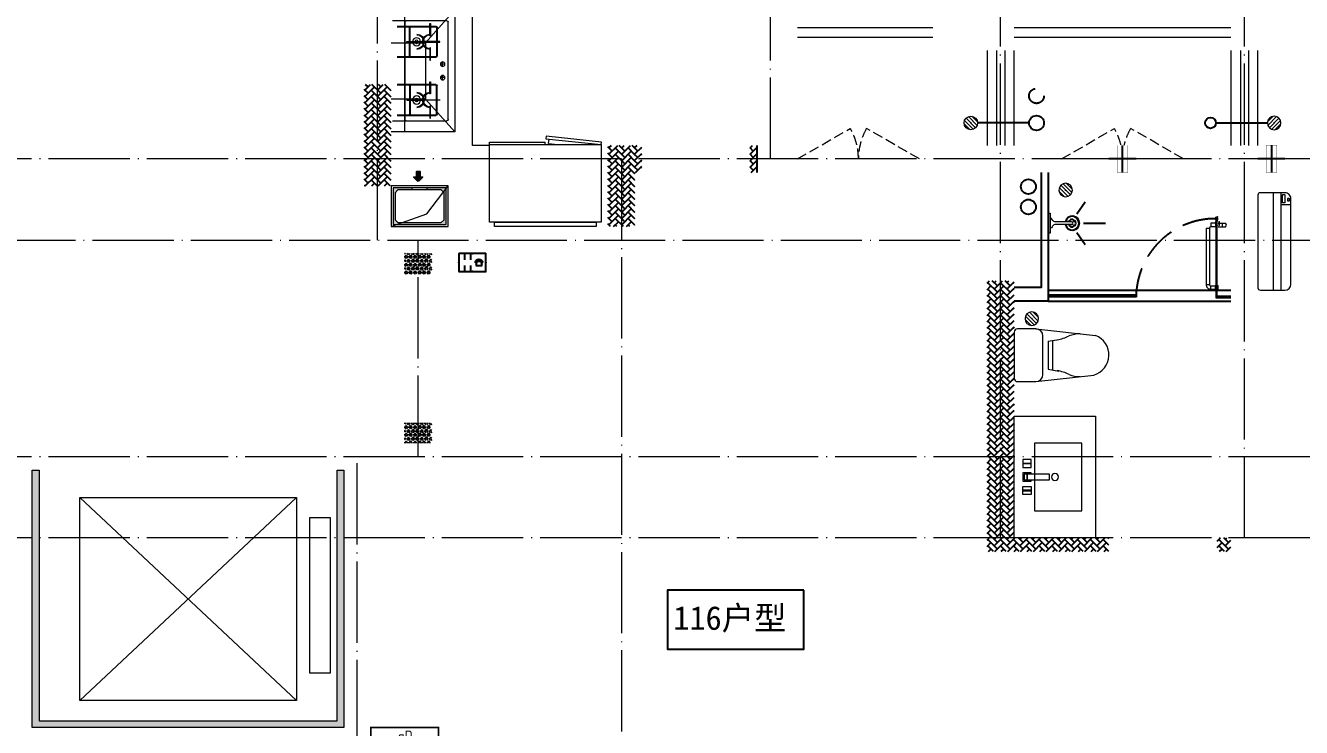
# Model space of a CAD drawing. Extents: x -518115 to 389031, y -231062 to 1628073.
# Drawn here: x 24617 to 34038, y 677557 to 682742 of the extents above; entities that cross this region are included whole.
import ezdxf
from ezdxf.enums import TextEntityAlignment as Align

# ---------------------------------------------------------------- set-up
doc = ezdxf.new("R2010")
doc.units = 0
doc.header["$LTSCALE"] = 1000
doc.header["$MEASUREMENT"] = 0
doc.linetypes.add('DASH', pattern=[0.35, 0.25, -0.1])
doc.linetypes.add('DOTE', pattern=[2.42, 2, -0.2, 0.02, -0.2])
for name, color, linetype, lineweight in [('3.5方案汇报，与郭总、侯月琴确定户型_t8$0$STAIR', 2, 'Continuous', 18), ('DOTE', 19, 'DOTE', 9), ('EQUIP-消防', 3, 'Continuous', 20), ('LVTRY', 1, 'Continuous', 13), ('PUB_HATCH', 8, 'Continuous', 9), ('WINDOW', 144, 'Continuous', 15), ('填充', 251, 'Continuous', 5), ('平面-栏杆', 135, 'Continuous', 15), ('平面-看线', 45, 'Continuous', 15), ('平面-空调室内机', 176, 'Continuous', 9), ('平面-空调预留孔', 173, 'Continuous', 15), ('空调', 76, 'Continuous', 13), ('立面-洞口示意', 152, 'Continuous', 13)]:
    doc.layers.add(name, color=color, linetype=linetype, lineweight=lineweight)
for name, color, linetype in [('AH-FURNITURE', 1, 'Continuous'), ('EQUIP-安防', 3, 'Continuous'), ('IP-bath&kitchen-JOHNSON', 4, 'Continuous'), ('P-bath&kitchen-JOHNSON', 4, 'Continuous'), ('PUB_TEXT', 4, 'Continuous'), ('VPIPE-中水', 122, 'Continuous'), ('VPIPE-凝结', 150, 'Continuous'), ('VPIPE-废水', 31, 'Continuous'), ('VPIPE-雨水', 4, 'DASH'), ('保温', 6, 'Continuous'), ('建筑-排气道', 9, 'Continuous'), ('机电标识类', 1, 'Continuous')]:
    doc.layers.add(name, color=color, linetype=linetype)
doc.styles.add('_TEL_DIM', font='SIMPLEX', dxfattribs={"width": 0.8, "height": 3.5, "bigfont": 'HZTXT'})
doc.styles.add('DIM_FONT', font='SIMPLEX.shx', dxfattribs={"width": 0.56})
doc.styles.add('房间名称', font='TSSDENG', dxfattribs={"width": 0.8, "bigfont": 'HZTXT'})
doc.styles.add('黑体', font='')
doc.styles.get('黑体').set_extended_font_data('SimHei')
pattern_1 = [(45, (0, 0), (0, 47.4157523), [100.584, -33.528]), (135, (23.708, 23.708), (3e-15, 47.4157523), [100.584, -33.528])]
pattern_2 = [(90, (0, 0), (-16.49778, 1e-15), [9.525, -19.05]), (210, (0, 0), (8.24889, -14.2874966), [9.525, -19.05]), (150, (6e-16, 9.525), (-8.24889, -14.2874966), [9.525, -19.05])]

# ---------------------------------------------------------------- blocks, each defined once
blk = doc.blocks.new('rtyg7uyhg')
at = {"layer": 'LVTRY'}
for p, q in [((193590.3, 45458.1), (193590.3, 45069.5)), ((194234.6, 45488.8), (193621, 45488.8)), ((193896.4, 45429.9), (193857.6, 45326.3)), ((193925.8, 45440.4), (193940.1, 45432.2)), ((194265.3, 45069.5), (194265.3, 45458.1)), ((193621, 45130.8), (193621, 45345.6)), ((193682.3, 45407), (193887.8, 45407)), ((193857.6, 45326.3), (193875.3, 45316)), ((193875.3, 45316), (193945.6, 45401.5)), ((194009.6, 45345.6), (194009.6, 45130.8)), ((194050.5, 45130.8), (194050.5, 45345.6)), ((194111.9, 45407), (194173.3, 45407)), ((194234.6, 45345.6), (194234.6, 45130.8)), ((193621, 45038.8), (194234.6, 45038.8)), ((193948.3, 45069.5), (193682.3, 45069.5)), ((194173.3, 45069.5), (194111.9, 45069.5))]:
    blk.add_line(p, q, dxfattribs=at)
for centre, radius in [((193866.4, 45437.7), 20.5), ((193989.2, 45437.7), 20.5), ((194071, 45437.7), 20.5), ((193815.3, 45238.2), 25.6), ((194137.5, 45238.2), 25.6)]:
    blk.add_circle(centre, radius, dxfattribs=at)
for centre, radius, start, end in [((193621, 45458.1), 30.7, 89.99999, 179.99999), ((193915.6, 45422.7), 20.5, 59.99999, 159.46231), ((193929.8, 45414.5), 20.5, 320.53767, 59.99999), ((194234.6, 45458.1), 30.7, 359.99999, 89.99999), ((193682.3, 45345.6), 61.4, 89.99999, 179.99999), ((193948.3, 45345.6), 61.4, 359.99999, 89.99999), ((194111.9, 45345.6), 61.4, 89.99999, 179.99999), ((194173.3, 45345.6), 61.4, 359.99999, 89.99999), ((193682.3, 45130.8), 61.4, 179.99999, 269.99999), ((193948.3, 45130.8), 61.4, 269.99999, 359.99999), ((194111.9, 45130.8), 61.4, 179.99999, 269.99999), ((194173.3, 45130.8), 61.4, 269.99999, 359.99999), ((193621, 45069.5), 30.7, 179.99999, 269.99999), ((194234.6, 45069.5), 30.7, 269.99999, 359.99999)]:
    blk.add_arc(centre, radius, start, end, dxfattribs=at)
at = {"layer": 'LVTRY', "style": 'DIM_FONT', "width": 0.8, "flags": 9}
for tag in ['YSIZE', 'XSIZE']:
    blk.add_attdef(tag, (193927.8, 45487.8), '', height=0.5, rotation=89.99999, dxfattribs=at)
blk = doc.blocks.new('A$C60D053AF')
at = {"layer": 'AH-FURNITURE', "color": 8}
for p, q in [((232.5, -90), (128.3, -90)), ((192.5, -71), (327.6, -71)), ((192.5, -91), (327.6, -91)), ((355.9, -82.7), (384.2, -129)), ((232.5, -110), (128.3, -110)), ((245, -129.5), (245, -122.5)), ((265, -129.5), (265, -122.5)), ((341.7, -96.9), (370, -143.2)), ((255, -281), (255, -251)), ((255, -281), (393, -281)), ((393, -281), (393, -251))]:
    blk.add_line(p, q, dxfattribs=at)
for points in [[(170, -68, 1), (170, -94), (192.5, -94), (192.5, -68)], [(268, -122.5), (268, -107, 0.414214), (248, -87), (232.5, -87), (232.5, -113), (242, -113), (242, -122.5)], [(234, -251), (414, -251, 0.414214), (424, -241), (424, -111, 0.414214), (414, -101), (234, -101, 0.414214), (224, -111), (224, -241, 0.414214)], [(242, -152, 1), (268, -152), (268, -129.5), (242, -129.5)], [(383.8, -161.2, 1), (402.2, -142.8), (386.3, -126.9), (367.9, -145.3)]]:
    blk.add_lwpolyline(points, format="xyb", close=True, dxfattribs=at)
for centre, radius in [((100, -100), 30), ((255, -152), 15), ((255, -152), 10), ((393, -152), 15), ((393, -152), 10)]:
    blk.add_circle(centre, radius, dxfattribs=at)
for radius in [40, 20]:
    blk.add_arc((327.6, -111), radius, 45, 90, dxfattribs=at)
blk = doc.blocks.new('A-Kitchen-7')
at = {"layer": 'LVTRY'}
for p, q in [((-519, 780), (-7, 834)), ((-7, 834), (-4, 811)), ((-515, 756), (-519, 780)), ((-4, 811), (-515, 756)), ((515, 756), (-515, 756)), ((-515, 756), (-515, 40)), ((-486, 761), (-485, 756)), ((-29, 767), (-112, 756)), ((-29, 767), (-35, 806)), ((515, 780), (0, 780)), ((0, 756), (0, 780)), ((515, 756), (515, 780)), ((515, 40), (515, 756)), ((-515, 40), (515, 40))]:
    blk.add_line(p, q, dxfattribs=at)
blk.add_lwpolyline([(-469, 40), (-469, 0), (469, 0), (469, 40)], close=True, dxfattribs=at)
blk = doc.blocks.new('*U70')
h = blk.add_hatch(color=5)
h.set_gradient(color1=(0, 0, 255), rotation=180, tint=1)
h.paths.add_polyline_path([(0, 0), (-6.35, -6.35), (-6.35, -2.159), (-15, -2.159), (-15, 2.159), (-6.35, 2.159), (-6.35, 6.35)])
at = {"color": 0, "linetype": 'Continuous'}
blk.add_lwpolyline([(0, 0), (-6.35, -6.35), (-6.35, -2.159), (-15, -2.159), (-15, 2.159), (-6.35, 2.159), (-6.35, 6.35)], close=True, dxfattribs=at)
blk = doc.blocks.new('sgrsefv')
at = {"layer": 'PUB_HATCH'}
blk.add_hatch(color=256, dxfattribs=at).paths.add_polyline_path([(1112933.3, 840916.3), (1112933.3, 840646.3), (1113073.3, 840646.3), (1113073.3, 840661.3), (1112968.3, 840661.3), (1112948.3, 840681.3), (1112948.3, 840881.3), (1112968.3, 840901.3), (1113288.3, 840901.3), (1113308.3, 840881.3), (1113308.3, 840681.3), (1113288.3, 840661.3), (1113183.3, 840661.3), (1113183.3, 840646.3), (1113323.3, 840646.3), (1113323.3, 840916.3)])
at = {"layer": 'LVTRY', "color": 1}
for p, q in [((1113073.3, 840661.3), (1113073.3, 840646.3)), ((1113183.3, 840661.3), (1113183.3, 840646.3))]:
    blk.add_line(p, q, dxfattribs=at)
for points in [[(1112918.3, 840931.3), (1113338.3, 840931.3), (1113338.3, 840631.3), (1112918.3, 840631.3)], [(1112933.3, 840916.3), (1113323.3, 840916.3), (1113323.3, 840646.3), (1112933.3, 840646.3)], [(1113288.3, 840661.3), (1112968.3, 840661.3), (1112948.3, 840681.3), (1112948.3, 840881.3), (1112968.3, 840901.3), (1113288.3, 840901.3), (1113308.3, 840881.3), (1113308.3, 840681.3), (1113288.3, 840661.3)]]:
    blk.add_lwpolyline(points, close=True, dxfattribs=at)
at = {"layer": '立面-洞口示意'}
blk.add_lwpolyline([(1112918.3, 840931.3), (1113181.8, 840837.4), (1113338.3, 840631.3)], dxfattribs=at)
at = {"layer": '建筑-排气道', "xscale": -5, "yscale": 5, "zscale": 5, "rotation": 270}
blk.add_blockref('*U70', (1113118.4, 840599), dxfattribs=at)
blk = doc.blocks.new('FRSDFDGDGDRGDR')
at = {"layer": '平面-空调预留孔'}
for p, q in [((699612.3, 775044), (699612.3, 775441.2)), ((699618.9, 775447.8), (699746.3, 775447.8)), ((699746.3, 775447.8), (699746.3, 775355.4)), ((699719.9, 775342.2), (699719.9, 775143)), ((699726.5, 775348.8), (699739.7, 775348.8)), ((699726.5, 775136.4), (699739.7, 775136.4)), ((699746.3, 775129.8), (699746.3, 775037.4)), ((699746.3, 775037.4), (699618.9, 775037.4))]:
    blk.add_line(p, q, dxfattribs=at)
blk.add_lwpolyline([(699766.1, 775166.7), (699792.5, 775153.5), (699792.5, 775057.2), (699766.1, 775044), (699766.1, 775017.6), (699618.9, 775017.6, -0.414214), (699592.5, 775044), (699592.5, 775441.2, -0.414214), (699618.9, 775467.6), (699766.1, 775467.6), (699766.1, 775441.2), (699792.5, 775428), (699792.5, 775331.6), (699766.1, 775318.4)], format="xyb", close=True, dxfattribs=at)
for centre, radius in [((699739.7, 775331.6), 10.6), ((699739.7, 775243.2), 15.8), ((699739.7, 775153.5), 10.6)]:
    blk.add_circle(centre, radius, dxfattribs=at)
for centre, start, end in [((699618.9, 775441.2), 90, 180), ((699726.5, 775342.2), 90, 180), ((699739.7, 775355.4), 270, 360), ((699726.5, 775143), 180, 270), ((699739.7, 775129.8), 0, 90), ((699618.9, 775044), 180, 270)]:
    blk.add_arc(centre, 6.6, start, end, dxfattribs=at)
blk = doc.blocks.new('GDGDRGDRGRD')
at = {"layer": 'LVTRY', "color": 251}
for p, q in [((430080.5, 371515.4), (429864.6, 371758.3)), ((430334.8, 371758.3), (429864.6, 371758.3)), ((429864.6, 371758.3), (429864.6, 370858.3)), ((430234.8, 370858.3), (430234.8, 371758.3)), ((430334.8, 371515.4), (430080.5, 371515.4)), ((430080.5, 371515.4), (430080.5, 371100.3)), ((429864.6, 370858.3), (430080.5, 371100.3)), ((430080.5, 371100.3), (430334.8, 371100.3)), ((429864.6, 370858.3), (430334.8, 370858.3))]:
    blk.add_line(p, q, dxfattribs=at)
at = {"layer": 'LVTRY'}
for p, q in [((429924.8, 371678.3), (430324.8, 371678.3)), ((429914.8, 370948.3), (429914.8, 371668.3)), ((429994.8, 371628.3), (429994.8, 371418.3)), ((429999.8, 371628.3), (429999.8, 371418.3)), ((430289.8, 371638.3), (430004.8, 371638.3)), ((430289.8, 371633.3), (430004.8, 371633.3)), ((430045.1, 371658.3), (430045.1, 371568.3)), ((430049.6, 371658.3), (430045.1, 371658.3)), ((430049.6, 371568.3), (430049.6, 371658.3)), ((430194.8, 371418.3), (430194.8, 371628.3)), ((430199.8, 371418.3), (430199.8, 371628.3)), ((430234.8, 371668.3), (430234.8, 370948.3)), ((429974.8, 371525.6), (430102.3, 371525.6)), ((429974.8, 371521.1), (429974.8, 371525.6)), ((430102.3, 371521.1), (429974.8, 371521.1)), ((430045.1, 371568.3), (430049.6, 371568.3)), ((430219.8, 371525.6), (430092.3, 371525.6)), ((430092.3, 371525.6), (430092.3, 371521.1)), ((430092.3, 371521.1), (430219.8, 371521.1)), ((430102.3, 371525.6), (430102.3, 371521.1)), ((430219.8, 371521.1), (430219.8, 371525.6)), ((430234.8, 371100.3), (430234.8, 371515.4)), ((430004.8, 371413.3), (430289.8, 371413.3)), ((430004.8, 371408.3), (430289.8, 371408.3)), ((430045.1, 371388.3), (430045.1, 371478.3)), ((430045.1, 371478.3), (430049.6, 371478.3)), ((430049.6, 371478.3), (430049.6, 371388.3)), ((429935.4, 371358.3), (429974.2, 371358.3)), ((429954.8, 371338.9), (429954.8, 371377.7)), ((430049.6, 371388.3), (430045.1, 371388.3)), ((429935.4, 371258.3), (429974.2, 371258.3)), ((429954.8, 371238.9), (429954.8, 371277.7)), ((430004.8, 371208.3), (430289.8, 371208.3)), ((430045.1, 371228.3), (430045.1, 371138.3)), ((430049.6, 371228.3), (430045.1, 371228.3)), ((430049.6, 371138.3), (430049.6, 371228.3)), ((429994.8, 370988.3), (429994.8, 371198.3)), ((429999.8, 370988.3), (429999.8, 371198.3)), ((430004.8, 371203.3), (430289.8, 371203.3)), ((430045.1, 371138.3), (430049.6, 371138.3)), ((430194.8, 371198.3), (430194.8, 370988.3)), ((430199.8, 371198.3), (430199.8, 370988.3)), ((430102.3, 371095.6), (429974.8, 371095.6)), ((429974.8, 371095.6), (429974.8, 371091.1)), ((429974.8, 371091.1), (430102.3, 371091.1)), ((430045.1, 370958.3), (430045.1, 371048.3)), ((430045.1, 371048.3), (430049.6, 371048.3)), ((430049.6, 371048.3), (430049.6, 370958.3)), ((430092.3, 371091.1), (430092.3, 371095.6)), ((430092.3, 371095.6), (430219.8, 371095.6)), ((430219.8, 371091.1), (430092.3, 371091.1)), ((430102.3, 371091.1), (430102.3, 371095.6)), ((430219.8, 371095.6), (430219.8, 371091.1)), ((430324.8, 370938.3), (429924.8, 370938.3)), ((430289.8, 370983.3), (430004.8, 370983.3)), ((430289.8, 370978.3), (430004.8, 370978.3)), ((430049.6, 370958.3), (430045.1, 370958.3))]:
    blk.add_line(p, q, dxfattribs=at)
blk.add_lwpolyline([(429608.8, 370758.3), (429734.8, 370758.3), (429734.8, 371758.3), (427634.8, 371758.3)], dxfattribs=at)
for centre, radius in [((430147.3, 371523.3), 29.7), ((430147.3, 371523.3), 11.7), ((429954.8, 371358.3), 17), ((429954.8, 371258.3), 17), ((430147.3, 371093.3), 29.7), ((430147.3, 371093.3), 11.7)]:
    blk.add_circle(centre, radius, dxfattribs=at)
for centre, radius, start, end in [((429924.8, 371668.3), 10, 90, 180), ((430224.8, 371668.3), 10, 0, 90), ((430004.8, 371628.3), 10, 90, 180), ((430004.8, 371628.3), 5, 90, 180), ((430189.8, 371628.3), 10, 0, 90), ((430189.8, 371628.3), 5, 0, 90), ((430047.3, 371523.3), 56.7, 2.27424, 87.72576), ((430047.3, 371523.3), 52.2, 2.47041, 87.52959), ((430047.3, 371523.3), 56.7, 272.27424, 357.72576), ((430047.3, 371523.3), 52.2, 272.47041, 357.52959), ((430147.3, 371523.3), 56.7, 92.27424, 177.72576), ((430147.3, 371523.3), 56.7, 182.27424, 267.72576), ((430147.3, 371523.3), 52.2, 92.47041, 177.52959), ((430147.3, 371523.3), 52.2, 182.47041, 267.52959), ((430004.8, 371418.3), 10, 180, 270), ((430004.8, 371418.3), 5, 180, 270), ((430189.8, 371418.3), 5, 270, 0), ((430189.8, 371418.3), 10, 270, 0), ((430004.8, 371198.3), 10, 90, 180), ((430189.8, 371198.3), 10, 0, 90), ((430004.8, 371198.3), 5, 90, 180), ((430047.3, 371093.3), 56.7, 2.27424, 87.72576), ((430047.3, 371093.3), 52.2, 2.47041, 87.52959), ((430147.3, 371093.3), 56.7, 92.27424, 177.72576), ((430147.3, 371093.3), 52.2, 92.47041, 177.52959), ((430189.8, 371198.3), 5, 0, 90), ((430047.3, 371093.3), 56.7, 272.27424, 357.72576), ((430047.3, 371093.3), 52.2, 272.47041, 357.52959), ((430147.3, 371093.3), 56.7, 182.27424, 267.72576), ((430147.3, 371093.3), 52.2, 182.47041, 267.52959), ((429924.8, 370948.3), 10, 180, 270), ((430004.8, 370988.3), 10, 180, 270), ((430004.8, 370988.3), 5, 180, 270), ((430189.8, 370988.3), 5, 270, 0), ((430189.8, 370988.3), 10, 270, 0), ((430224.8, 370948.3), 10, 270, 0)]:
    blk.add_arc(centre, radius, start, end, dxfattribs=at)
at = {"xscale": -1, "rotation": 270}
blk.add_blockref('FRSDFDGDGDRGDR', (-345582.7, -327434.2), dxfattribs=at)
at = {"xscale": -1}
blk.add_blockref('rtyg7uyhg', (622599.6, 326769.5), dxfattribs=at)
for name, p, rotation in [('A$C60D053AF', (430134.8, 372358.3), 270), ('sgrsefv', (1543253.1, 1211089.9), 180)]:
    blk.add_blockref(name, p, dxfattribs=dict(rotation=rotation))
at = {"layer": 'LVTRY', "color": 1, "extrusion": (0, 0, -1), "xscale": -0.7999999999883585, "yscale": 0.7999999999883585, "zscale": -0.7999999999883585}
blk.add_blockref('A-Kitchen-7', (-429196.8, 370158.6), dxfattribs=at)
blk = doc.blocks.new('GDFGDGRD')
at = {"layer": '保温', "linetype": 'ByBlock', "ltscale": 10}
h = blk.add_hatch(dxfattribs=at)
h.set_pattern_fill('AR-HBONE', color=251, scale=55)
h.set_pattern_definition(pattern_1)
h.paths.add_polyline_path([(434616.6, 372723.9), (434416.6, 372723.9), (434416.5, 373473.7), (434616.5, 373473.7)])
h = blk.add_hatch(dxfattribs=at)
h.set_pattern_fill('AR-HBONE', color=251, scale=55)
h.set_pattern_definition(pattern_1)
h.paths.add_polyline_path([(436215.3, 372423.6), (436216.6, 373023.7), (436416.6, 373023.7), (436415.3, 372423.6)])
h = blk.add_hatch(dxfattribs=at)
h.set_pattern_fill('AR-HBONE', color=251, scale=55)
h.set_pattern_definition(pattern_1)
h.paths.add_polyline_path([(436416.6, 372823.7), (436416.6, 373023.7), (436466.6, 373023.7), (436466.6, 372823.7)])
h = blk.add_hatch(dxfattribs=at)
h.set_pattern_fill('AR-HBONE', color=251, scale=55)
h.set_pattern_definition(pattern_1)
h.paths.add_polyline_path([(437266.6, 372823.7), (437266.6, 373023.7), (437316.6, 373023.7), (437316.6, 372823.7)])
at = {"layer": '保温', "linetype": 'Continuous', "ltscale": 10}
h = blk.add_hatch(dxfattribs=at)
h.set_pattern_fill('HEX', color=251, scale=10, angle=90, style=0)
h.set_pattern_definition(pattern_2)
h.paths.add_polyline_path([(434916.6, 372073.7), (434716.6, 372073.7), (434716.5, 372223.7), (434916.5, 372223.7)])
at = {"layer": '保温', "linetype": 'ByBlock', "ltscale": 10}
h = blk.add_hatch(dxfattribs=at)
h.set_pattern_fill('AR-HBONE', color=251, scale=55)
h.set_pattern_definition(pattern_1)
h.paths.add_polyline_path([(439016.6, 370023.7), (439016.6, 372023.7), (439216.6, 372023.7), (439216.6, 370023.7)])
at = {"layer": '保温', "linetype": 'Continuous', "ltscale": 10}
h = blk.add_hatch(dxfattribs=at)
h.set_pattern_fill('HEX', color=251, scale=10, angle=90, style=0)
h.set_pattern_definition(pattern_2)
h.paths.add_polyline_path([(434916.6, 370823.7), (434716.6, 370823.7), (434716.5, 370973.7), (434916.5, 370973.7)])
at = {"layer": '保温', "linetype": 'ByBlock', "ltscale": 10}
h = blk.add_hatch(dxfattribs=at)
h.set_pattern_fill('AR-HBONE', color=251, scale=55)
h.set_pattern_definition(pattern_1)
h.paths.add_polyline_path([(439216.6, 370023.7), (439216.6, 370123.7), (439916.6, 370123.7), (439916.6, 370023.7)])
h = blk.add_hatch(dxfattribs=at)
h.set_pattern_fill('AR-HBONE', color=251, scale=55)
h.set_pattern_definition(pattern_1)
h.paths.add_polyline_path([(440716.6, 370023.7), (440716.6, 370123.7), (440816.6, 370123.7), (440816.6, 370023.7)])
at = {"layer": '保温', "color": 251, "linetype": 'ByBlock', "ltscale": 10}
blk.add_line((437316.6, 373023.7), (437316.6, 372823.7), dxfattribs=at)
blk = doc.blocks.new('A$C001338C2')
for p, q in [((0, 249), (0, 22)), ((845, 304), (55, 304)), ((109, 215), (109, 304)), ((900, 22), (900, 249)), ((22, 0), (878, 0))]:
    blk.add_line(p, q)
at = {"lineweight": 5}
for p, q in [((900, 215), (0, 215)), ((900, 143), (0, 143))]:
    blk.add_line(p, q, dxfattribs=at)
for points in [[(89, 226), (22, 226, -0.414214), (17, 232), (17, 243, -0.414214), (22, 249), (89, 249, -0.414214), (95, 243), (95, 232, -0.414214)], [(73, 275), (57, 275, -0.414214), (51, 281), (51, 283, -0.414214), (57, 289), (73, 289, -0.414214), (79, 283), (79, 281, -0.414214)]]:
    blk.add_lwpolyline(points, format="xyb", close=True)
for centre, radius, start, end in [((55, 249), 55, 90, 180), ((845, 249), 55, 360, 90), ((22, 22), 22, 180, 270), ((878, 22), 22, 270, 360)]:
    blk.add_arc(centre, radius, start, end)
blk = doc.blocks.new('dongkong')
blk.add_wipeout([(-603756, 210771), (-603756, 210570.8), (-603836, 210570.8), (-603836, 210771)])
at = {"layer": '机电标识类', "color": 250, "linetype": 'DASH', "ltscale": 400}
for p, q in [((-603796, 210771), (-603796, 210570.8)), ((-603896, 210670.7), (-603696, 210670.7))]:
    blk.add_line(p, q, dxfattribs=at)
at = {"layer": '空调', "color": 6, "linetype": 'DASH', "const_width": 2}
blk.add_lwpolyline([(-603756, 210771), (-603756, 210570.8), (-603836, 210570.8), (-603836, 210771)], close=True, dxfattribs=at)
blk = doc.blocks.new('rrrrrrrrrrrra')
for p, q in [((252.6, 483.7), (-87.4, 483.7)), ((-112.4, 458.7), (-112.4, 324.3)), ((277.6, 324.3), (277.6, 458.7)), ((-112.4, 324.3), (-63.7, -103.4)), ((277.6, 324.3), (227.5, -115.6)), ((-59.1, 271.1), (224.3, 271.1)), ((-20.6, 232.4), (-34.2, 153.6)), ((191.3, 200.5), (-26.1, 200.5)), ((185.8, 232.4), (-20.6, 232.4)), ((185.8, 232.4), (199.4, 153.6))]:
    blk.add_line(p, q)
for centre, radius, start, end in [((-87.4, 458.7), 25, 90, 180), ((252.6, 458.7), 25, 0, 90), ((-59.1, 324.3), 53.3, 180, 270), ((224.3, 324.3), 53.3, 270, 0), ((-322.6, 209.8), 293.8, 333.53685, 351.48282), ((487.8, 209.8), 293.8, 188.51718, 206.46315), ((149, -3.2), 224.1, 158.52022, 180), ((16.2, -3.2), 224.1, 0, 21.47978), ((83.8, -63.6), 152.8, 195.07732, 340.11812)]:
    blk.add_arc(centre, radius, start, end)
blk = doc.blocks.new('A$C1E0F638F')
for points in [[(499.7, 435.1), (499.7, 85.1), (0, 85.1), (0, 435.1)], [(269.9, 30), (229.9, 30), (229.9, 195), (269.9, 195)], [(119.9, 0), (179.9, 0), (179.9, 60), (119.9, 60)], [(146.9, 55), (152.9, 55), (152.9, 5), (146.9, 5)], [(229.9, 30), (269.9, 30), (269.9, 10), (229.9, 10)], [(379.9, 0), (319.9, 0), (319.9, 60), (379.9, 60)], [(352.9, 55), (346.9, 55), (346.9, 5), (352.9, 5)]]:
    blk.add_lwpolyline(points, close=True)
blk.add_lwpolyline([(269.9, 60), (279.9, 60), (279.9, 0), (219.9, 0), (219.9, 60), (229.9, 60)])
blk.add_circle((249.9, 236.3), 26)
blk = doc.blocks.new('$lvtry$00000171')
for p, q in [((-74, 11), (-11, 74)), ((-70, -27), (27, 70)), ((-53, -53), (53, 53)), ((-27, -70), (70, 27)), ((11, -74), (74, -11))]:
    blk.add_line(p, q)
blk.add_circle((0, 0), 75)
blk.add_point((0, 0))
blk = doc.blocks.new('135')
blk.add_hatch(color=256).paths.add_polyline_path([(4.8, 1.8), (3.6, -1), (-4.7, 2.5), (-3.5, 5.3)])
for p, q in [((-6.3, 2.6), (5.4, -2.3)), ((-5.7, 2.9), (-5.2, 2.7)), ((-5.6, 18.9), (-3.4, 19.4)), ((-3.4, 19.4), (-5.5, 19.4)), ((5.2, 10.9), (-5.3, 10.9)), ((5.2, 9.7), (-5.2, 9.7)), ((-5.2, 2.7), (-3.8, 5.9)), ((-5, 10.9), (-5, 30.5)), ((-3.8, 5.9), (5.4, 2.1)), ((0, 0), (0, 39.1)), ((5.6, 18.9), (3.4, 19.3)), ((3.4, 19.3), (5.6, 19.3)), ((4.1, -1.2), (5.4, 2.1)), ((5, 10.9), (5, 32.3)), ((4.1, -1.2), (5.7, -1.8))]:
    blk.add_line(p, q)
for centre, radius, start, end in [((6.2, 15.8), 13.5, 151.01474, 204.84033), ((13.5, 4.2), 20.5, 163.09243, 182.0012), ((-6, 3.6), 1, 184.22753, 248.46611), ((8.6, 15.5), 14.6, 166.278, 198.09535), ((13.5, 4.2), 19.5, 163.74431, 182.52687), ((-5.5, 3.3), 0.5, 181.9385, 247.25971), ((-5.2, 22.1), 0.5, 335.76434, 151.01474), ((3.8, 18.1), 9.42, 155.76434, 171.97728), ((5.2, 22.3), 0.5, 29.84246, 204.57404), ((-5.9, 17.2), 11.7, 10.47502, 24.57404), ((29.1, 6.7), 24, 172.94395, 199.23182), ((-6.3, 15.4), 12.4, 338.64492, 16.0476), ((-6, 15.8), 13.4, 334.91114, 29.84246), ((26.4, 6.3), 20.6, 169.14538, 199.95258), ((5.9, -1.2), 1.17, 247.45971, 19.95258), ((5.9, -1.4), 0.5, 247.45971, 19.23182)]:
    blk.add_arc(centre, radius, start, end)
blk.add_open_spline([(-5, 30.5), (-4.1, 31.3), (-2.3, 33), (0.9, 29.2), (3.5, 31.1), (5, 32.3)], degree=3, knots=[0, 0, 0, 0, 3.066329, 6.218313, 11.124135, 11.124135, 11.124135, 11.124135])
blk = doc.blocks.new('SDFAWERAWER')
at = {"layer": 'LVTRY', "color": 1}
for p, q in [((593941.2, -1242210.1), (593783.7, -1242594.8)), ((593941.2, -1242210.1), (593964.6, -1242219.7)), ((593987.8, -1242190.5), (593978.2, -1242214)), ((594007.5, -1242226), (593978.2, -1242214)), ((594017.1, -1242202.5), (593987.8, -1242190.5)), ((594015.8, -1242220.4), (594027.2, -1242192.7)), ((594025.7, -1242203.9), (594018.5, -1242221.5)), ((594025.4, -1242210.8), (594021.5, -1242220.3)), ((594022.6, -1242211.4), (594029.8, -1242193.8)), ((594025.4, -1242210.8), (594031.1, -1242196.8)), ((594027.2, -1242192.7), (594033, -1242195.1)), ((594029.8, -1242193.8), (594031.1, -1242196.8)), ((594032.2, -1242197.2), (594033, -1242195.1)), ((594033, -1242195.1), (594034, -1242197.4)), ((594033.8, -1242197.9), (594034, -1242197.4)), ((594047.3, -1242200.9), (594035.9, -1242228.7)), ((594037.3, -1242210.8), (594088, -1242231.6)), ((594038.6, -1242229.7), (594045.2, -1242213.6)), ((594041.6, -1242228.5), (594051.2, -1242205)), ((594049.9, -1242202), (594043.3, -1242218.2)), ((594047.3, -1242200.9), (594049.9, -1242202)), ((594049.9, -1242202), (594051.2, -1242205)), ((593964.6, -1242219.7), (593807.2, -1242604.4)), ((594015.8, -1242220.4), (594021.7, -1242222.8)), ((594018.5, -1242221.5), (594021.5, -1242220.3)), ((594022.6, -1242220.7), (594021.7, -1242222.8)), ((594021.7, -1242222.8), (594023.9, -1242221.9)), ((594024.2, -1242221.4), (594023.9, -1242221.9)), ((594027.7, -1242234.3), (594078.4, -1242255)), ((594035.9, -1242228.7), (594038.6, -1242229.7)), ((594038.6, -1242229.7), (594041.6, -1242228.5)), ((594057.1, -1242246.3), (594066.7, -1242222.8)), ((593783.7, -1242594.8), (593807.2, -1242604.4)), ((593803.2, -1242641.3), (593812.8, -1242617.9)), ((593803.2, -1242641.3), (593832.6, -1242653.3)), ((593812.8, -1242617.9), (593842.2, -1242629.9)), ((593842.2, -1242629.9), (593832.6, -1242653.3)), ((593833.8, -1242656.3), (593832.6, -1242653.3)), ((593845.2, -1242628.6), (593833.8, -1242656.3)), ((593836.5, -1242657.4), (593833.8, -1242656.3)), ((593847.8, -1242629.7), (593836.5, -1242657.4)), ((593845.2, -1242628.6), (593842.2, -1242629.9)), ((593847.8, -1242629.7), (593845.2, -1242628.6)), ((593847.1, -1242661.8), (593858.5, -1242634.1)), ((593847.1, -1242661.8), (593849.8, -1242662.9)), ((593849.8, -1242662.9), (593861.2, -1242635.2)), ((593852.1, -1242661.9), (593862.1, -1242637.4)), ((593858.5, -1242634.1), (593861.2, -1242635.2)), ((593861.2, -1242635.2), (593862.1, -1242637.4))]:
    blk.add_line(p, q, dxfattribs=at)
blk.add_lwpolyline([(593823.5, -1242717), (594045.8, -1242173.9), (594036.5, -1242170.2), (593814.2, -1242713.2)], close=True, dxfattribs=at)
blk.add_arc((594075.3, -1242240), 15.3, 281.79322, 33.70188, dxfattribs=at)
for centre, major_axis, start_param, end_param in [((593974.2, -1242223.6), (3.93, 9.6), 0, 1.570796), ((593816.8, -1242608.3), (13.5, 33.1), 1.570796, 3.141593), ((593816.8, -1242608.3), (3.93, 9.6), 1.570796, 3.141593)]:
    blk.add_ellipse(centre, major_axis=major_axis, ratio=1, start_param=start_param, end_param=end_param, dxfattribs=at)
at = {"layer": 'P-bath&kitchen-JOHNSON', "color": 8, "linetype": 'DASH'}
blk.add_arc((593809.8, -1242714), 586.2, 67.53695, 157.13247, dxfattribs=at)
at = {"layer": 'LVTRY', "color": 1, "xscale": -1, "rotation": 157.7329157530927}
blk.add_blockref('135', (594045.3, -1242161.9), dxfattribs=at)
blk = doc.blocks.new('A$C5DCB2F21')
at = {"layer": 'IP-bath&kitchen-JOHNSON', "color": 8}
for p, q in [((-68.3, -213.2), (-157.7, -275)), ((-0.1, -261.4), (-0.1, -424.7)), ((68.2, -213.2), (157.6, -275))]:
    blk.add_line(p, q, dxfattribs=at)
at = {"layer": 'IP-bath&kitchen-JOHNSON', "color": 250}
for centre, major_axis, ratio, start_param, end_param in [((0, -178.8), (-51, 0), 0.990052, -1.36297, 4.504563), ((0, -177.8), (-26.8, 0), 0.994812, -1.167677, 4.309269)]:
    blk.add_ellipse(centre, major_axis=major_axis, ratio=ratio, start_param=start_param, end_param=end_param, dxfattribs=at)
at = {"layer": 'LVTRY', "color": 1}
for p, q in [((73.6, 0), (-73.6, 0)), ((-10.5, -173.5), (-10.5, -49.3)), ((10.6, -173.5), (10.6, -49.3))]:
    blk.add_line(p, q, dxfattribs=at)
blk.add_lwpolyline([(73.6, 0), (73.6, -15.8), (-73.6, -15.8), (-73.6, 0)], dxfattribs=at)
for points in [[(-26.3, -30.7, -0.364142), (-37.8, -15.8, -0.020495)], [(-10.5, -49.4, 0.214893), (-26.3, -30.7, 7.649644)], [(10.6, -49.3, -0.21439), (26.3, -30.7, -7.649644)], [(26.3, -30.7, 0.364142), (37.8, -15.8, 0.020495)]]:
    blk.add_lwpolyline(points, format="xyb", dxfattribs=at)
blk.add_arc((0, -173.5), 10.5, 180, 0, dxfattribs=at)
for centre, major_axis, ratio, start_param, end_param in [((0, -181.3), (53.6, 0), 0.987577, 1.76809, 7.656688), ((-12.4, -164.7), (0, 1.43), 0.85, -1.570796, 4.712389), ((-12.4, -189.2), (0, 1.43), 0.85, 4.712389, 10.995574), ((12.5, -164.7), (0, 1.43), 0.85, 4.712389, 10.995574), ((12.5, -189.2), (0, 1.43), 0.85, 4.712389, 10.995574)]:
    blk.add_ellipse(centre, major_axis=major_axis, ratio=ratio, start_param=start_param, end_param=end_param, dxfattribs=at)
blk = doc.blocks.new('DSGDFGF')
at = {"layer": 'IP-bath&kitchen-JOHNSON'}
for p, q in [((676542.3, 342985), (677892.3, 342985)), ((676542.3, 342950), (677192.3, 342950)), ((677192.3, 342940), (677192.3, 342950)), ((676542.3, 342940), (677192.3, 342940)), ((676542.3, 342905), (677892.3, 342905)), ((677892.3, 342940), (677792.3, 342940)), ((677792.3, 342930), (677792.3, 342940)), ((677892.3, 342930), (677792.3, 342930))]:
    blk.add_line(p, q, dxfattribs=at)
at = {"layer": 'IP-bath&kitchen-JOHNSON', "color": 8}
for points in [[(676542.3, 343855.3), (676542.3, 342905), (676292.3, 342905)], [(676492.3, 343855.3), (676492.3, 343005), (676292.3, 343005)]]:
    blk.add_lwpolyline(points, dxfattribs=at)
at = {"layer": 'LVTRY', "color": 1}
blk.add_lwpolyline([(676892.3, 341155.3), (676292.3, 341155.3), (676292.3, 342055.3), (676892.3, 342055.3)], close=True, dxfattribs=at)
at = {"layer": 'IP-bath&kitchen-JOHNSON'}
for name, p, rotation in [('A$C5DCB2F21', (676542.3, 343480.3), 90.00848852444699), ('SDFAWERAWER', (-342526.2, 1268090.5), 22.25976934310714)]:
    blk.add_blockref(name, p, dxfattribs=dict(at, rotation=rotation))
at = {"layer": 'LVTRY', "xscale": -0.6666666667107826, "yscale": 0.6666666667107826}
for p in [(676672.3, 343725.3), (676422.3, 342775.3)]:
    blk.add_blockref('$lvtry$00000171', p, dxfattribs=at)
at = {"layer": 'LVTRY', "color": 1, "extrusion": (0, 0, -1), "xscale": -1, "zscale": -1, "rotation": 270}
blk.add_blockref('rrrrrrrrrrrra', (-676776.1, 342422.6), dxfattribs=at)
at = {"layer": 'LVTRY', "color": 1, "xscale": -1, "rotation": 270}
blk.add_blockref('A$C1E0F638F', (676357.2, 341355.6), dxfattribs=at)
blk = doc.blocks.new('HFHFTHFD')
at = {"layer": 'DOTE', "linetype": 'DOTE', "ltscale": 0.3}
for p, q in [((434516.6, 603949.1), (434516.6, 612948.8)), ((437416.6, 604548.8), (437416.6, 612948.8)), ((439116.6, 601748.8), (439116.6, 612948.8)), ((440916.6, 601748.8), (440916.6, 612948.8)), ((472616.6, 604548.8), (418616.6, 604548.8)), ((436316.4, 604548.8), (436316.6, 593448.8)), ((418616.6, 603949.1), (472616.6, 603949.1)), ((434816.6, 602348.8), (434816.6, 603948.8)), ((472616.6, 602348.8), (418616.6, 602348.8)), ((434366.6, 600248.8), (434366.6, 602348.8)), ((472616.6, 601748.8), (418616.6, 601748.8))]:
    blk.add_line(p, q, dxfattribs=at)
blk = doc.blocks.new('$equip$00002628')
at = {"linetype": 'Continuous'}
for p, q in [((-0.625, 0.415), (0.625, 0.415)), ((-0.625, -0.415), (-0.625, 0.415)), ((-0.472, 0.01), (-0.409, 0.01)), ((-0.446, -0.138), (-0.395, 0.058)), ((-0.395, 0.058), (-0.395, 0.058)), ((-0.395, 0.058), (-0.206, 0.058)), ((-0.206, 0.058), (-0.155, -0.138)), ((-0.191, 0.01), (-0.129, 0.01)), ((0.071, 0.129), (0.071, 0.415)), ((0.35, 0.129), (0.35, 0.415)), ((0.625, 0.415), (0.625, -0.415)), ((0.625, -0.415), (-0.625, -0.415)), ((-0.155, -0.138), (-0.446, -0.138)), ((0.071, -0.415), (0.071, -0.129)), ((0.35, -0.415), (0.35, -0.129))]:
    blk.add_line(p, q, dxfattribs=at)
at = {"const_width": 0.05}
blk.add_lwpolyline([(-0.625, 0.415), (0.625, 0.415), (0.625, -0.415), (-0.625, -0.415), (-0.625, 0.415), (0.625, 0.415)], dxfattribs=at)
at = {"linetype": 'Continuous'}
blk.add_arc((-0.3, -0.011), 0.173, 6.98974, 173.01026, dxfattribs=at)
for p in [(-0.625, 0), (0, 0.415), (0, -0.415), (0.625, 0)]:
    blk.add_point(p)
at = {"color": 7, "style": '_TEL_DIM', "flags": 1}
blk.add_attdef('A', text='', height=0.000025, dxfattribs=at).set_placement((0, 0), align=Align.MIDDLE_CENTER)
blk = doc.blocks.new('GDGRDGDRGDFD')
at = {"layer": 'EQUIP-消防', "const_width": 12.8}
blk.add_lwpolyline([(136866.6, 335507.8), (136366.6, 335507.8), (136366.6, 335347.8), (136866.6, 335347.8)], close=True, dxfattribs=at)
at = {"layer": 'PUB_TEXT', "color": 7, "true_color": 0xffffff, "style": '房间名称', "width": 0.8}
blk.add_text('qD', height=90, dxfattribs=at).set_placement((136565, 335395.5))
blk = doc.blocks.new('GHFHFHTFHCSDCS')
at = {"rotation": 0.0001673532306091649}
blk.add_blockref('GDGRDGDRGDFD', (298101, 33215.5), dxfattribs=at)
at = {"layer": 'EQUIP-安防', "xscale": -160, "yscale": 160, "zscale": 160}
blk.add_blockref('$equip$00002628', (435216.6, 372157.3), dxfattribs=at)

msp = doc.modelspace()

# ---------------------------------------------------------------- hatches: boundary and pattern name
at = {"layer": '填充'}
h = msp.add_hatch(dxfattribs=at)
h.set_pattern_fill('隔热材料02', color=256, scale=100, style=0)
h.set_pattern_definition([(0, (-1148391.82, 68818.54), (0, 50), []), (0, (-1148391.82, 68835.207), (0, 50), []), (270, (-1148348.077, 68843.84), (50, -9e-15), [5.01775, -44.98225]), (270, (-1148385.536, 68843.84), (50, -9e-15), [5.01775, -44.98225]), (90, (-1148360.024, 68809.91), (-50, 3e-15), [5.01775, -44.98225]), (90, (-1148373.59, 68809.91), (-50, 3e-15), [5.01775, -44.98225]), (180, (-1148341.794, 68801.874), (-6e-15, -50), [50.02425, 0.02425]), (135, (-1148355.75, 68804.383), (3e-15, 49.99987405), [4.268, -66.44275]), (116.56505, (-1148308.77, 68807.4), (0.00011283, 49.99993342), [2.805, -108.9985]), (116.56505, (-1148358.77, 68807.4), (0.00011283, 49.99993342), [2.805, -108.9985]), (153.43495, (-1148300.734, 68801.874), (-0.0001128, 49.9999334), [5.61, -106.1935]), (153.43495, (-1148350.734, 68801.874), (-0.0001128, 49.9999334), [5.61, -106.1935]), (63.43495, (-1148310.024, 68814.927), (-0.00011283, 49.99993342), [26.714, -85.0895]), (63.43495, (-1148360.024, 68814.927), (-0.00011283, 49.99993342), [26.714, -85.0895]), (116.56505, (-1148298.077, 68843.839), (0.00011283, 49.99993342), [2.805, -108.9985]), (116.56505, (-1148348.077, 68843.839), (0.00011283, 49.99993342), [2.805, -108.9985]), (135, (-1148349.33, 68846.347), (3e-15, 49.99987405), [4.268, -66.44275]), (153.43495, (-1148302.35, 68849.365), (-0.0001128, 49.9999334), [5.61, -106.1935]), (153.43495, (-1148352.35, 68849.365), (-0.0001128, 49.9999334), [5.61, -106.1935]), (45, (-1148384.28, 68846.347), (0, 49.99987405), [4.268, -66.44275]), (63.43495, (-1148335.536, 68843.839), (-0.00011283, 49.99993342), [2.805, -108.9985]), (63.43495, (-1148385.536, 68843.839), (-0.00011283, 49.99993342), [2.805, -108.9985]), (26.56505, (-1148331.264, 68849.365), (0.0001128, 49.9999334), [5.61, -106.1935]), (26.56505, (-1148381.264, 68849.365), (0.0001128, 49.9999334), [5.61, -106.1935]), (116.56505, (-1148323.59, 68814.927), (0.00011283, 49.99993342), [26.714, -85.0895]), (116.56505, (-1148373.59, 68814.927), (0.00011283, 49.99993342), [26.714, -85.0895]), (45, (-1148377.86, 68804.383), (0, 49.99987405), [4.268, -66.44275]), (63.43495, (-1148324.843, 68807.4), (-0.00011283, 49.99993342), [2.805, -108.9985]), (63.43495, (-1148374.843, 68807.4), (-0.00011283, 49.99993342), [2.805, -108.9985]), (26.56505, (-1148332.88, 68801.874), (0.0001128, 49.9999334), [5.61, -106.1935]), (26.56505, (-1148382.88, 68801.874), (0.0001128, 49.9999334), [5.61, -106.1935])])
h.paths.add_polyline_path([(26916.6, 679457.2), (26966.6, 679457.2), (26966.6, 677557.2), (24666.6, 677557.2), (24666.6, 679457.2), (24716.6, 679457.2), (24716.6, 677607.2), (26916.6, 677607.2)])

# ---------------------------------------------------------------- linework, layer by layer
at = {"color": 1}
msp.add_lwpolyline([(30363.6, 678570.8), (29357.6, 678570.8), (29357.6, 678134.8), (30363.6, 678134.8)], close=True, dxfattribs=at)
at = {"layer": '3.5方案汇报，与郭总、侯月琴确定户型_t8$0$STAIR'}
for p, q in [((26616.6, 679257.2), (25016.6, 677757.2)), ((25016.6, 679257.2), (26616.6, 677757.2))]:
    msp.add_line(p, q, dxfattribs=at)
for points in [[(25016.6, 677757.2), (25016.6, 679257.2), (26616.6, 679257.2), (26616.6, 677757.2)], [(26716.6, 677957.2), (26716.6, 679107.2), (26866.6, 679107.2), (26866.6, 677957.2)]]:
    msp.add_lwpolyline(points, close=True, dxfattribs=at)
at = {"layer": 'VPIPE-中水', "linetype": 'Continuous'}
for centre in [(32021.8, 681552.2), (32021.8, 681402.2)]:
    msp.add_circle(centre, 55, dxfattribs=at)
at = {"layer": 'VPIPE-凝结', "ltscale": 0.1}
for p, q in [((32026.6, 682022.7), (31646.6, 682022.7)), ((33406.6, 682022.7), (33786.6, 682022.7))]:
    msp.add_line(p, q, dxfattribs=at)
at = {"layer": 'VPIPE-凝结'}
msp.add_circle((33366.6, 682022.7), 40, dxfattribs=at)
at = {"layer": 'VPIPE-废水'}
msp.add_circle((32081.6, 682022.2), 55, dxfattribs=at)
at = {"layer": 'VPIPE-雨水'}
msp.add_circle((32081.6, 682222.2), 55, dxfattribs=at)
at = {"layer": 'WINDOW', "color": 250, "linetype": 'DASH', "ltscale": 0.3}
for points in [[(30316.6, 681757.2), (30706.3, 681982.1, -0.131605), (30766.6, 681757.2)], [(31216.6, 681757.2), (30826.8, 681982.1, 0.131605), (30766.6, 681757.2)], [(32266.5, 681757.2), (32656.2, 681982.1, -0.131605), (32716.5, 681757.2)], [(33166.5, 681757.2), (32776.7, 681982.1, 0.131605), (32716.5, 681757.2)]]:
    msp.add_lwpolyline(points, format="xyb", dxfattribs=at)
at = {"layer": '填充'}
msp.add_lwpolyline([(26916.6, 679457.2), (26966.6, 679457.2), (26966.6, 677557.2), (24666.6, 677557.2), (24666.6, 679457.2), (24716.6, 679457.2), (24716.6, 677607.2), (26916.6, 677607.2)], close=True, dxfattribs=at)
at = {"layer": '平面-栏杆'}
for points in [[(30316.6, 682727.3), (31316.6, 682727.5)], [(31916.6, 682727.2), (33516.6, 682727.5)], [(31786.6, 682557.2), (31786.9, 681857.2)], [(31846.6, 682557.2), (31846.9, 681857.2)], [(33586.6, 682557.2), (33586.9, 681857.2)], [(33646.6, 682557.2), (33646.9, 681857.2)]]:
    msp.add_lwpolyline(points, dxfattribs=at)
at = {"layer": '平面-看线'}
msp.add_line((31916.9, 681857.2), (31916.6, 682557.2), dxfattribs=at)
for points in [[(30316.6, 682657.2), (31316.6, 682657.2)], [(31916.6, 682657.2), (33516.6, 682657.2)], [(31716.6, 682557.2), (31716.9, 681857.2)], [(33516.6, 682557.2), (33516.9, 681857.2)]]:
    msp.add_lwpolyline(points, dxfattribs=at)

# ---------------------------------------------------------------- block references
at = {"xscale": -1}
msp.add_blockref('GDGDRGDRGRD', (457651.4, 311098.8), dxfattribs=at)
for name in ['GDFGDGRD', 'GHFHFHTFHCSDCS']:
    msp.add_blockref(name, (-407300, 308833.4))
at = {"layer": 'LVTRY', "yscale": 0.6666666667107825}
for p, xscale, rotation in [((31596.6, 682022.7), 0.6666666667107825, 269.9999999939778), ((33836.6, 682022.7), -0.6666666667107825, 90.00000000602213)]:
    msp.add_blockref('$lvtry$00000171', p, dxfattribs=dict(at, xscale=xscale, rotation=rotation))
at = {"layer": '平面-空调预留孔', "xscale": 0.8000000000465648, "yscale": 0.8000000000465648, "zscale": 0.8000000000465648, "rotation": 270.0000002334302}
msp.add_blockref('A$C001338C2', (33716.6, 681507.4), dxfattribs=at)

# ---------------------------------------------------------------- texts
at = {"color": 1, "style": '黑体'}
msp.add_text('116户型', height=175, dxfattribs=at).set_placement((29399.9, 678278.6))

# ---------------------------------------------------------------- next in the draw order: block references
at = {"layer": '平面-空调室内机', "ltscale": 0.3, "rotation": 180}
msp.add_blockref('dongkong', (-571079.5, 892428), dxfattribs=at)

# ---------------------------------------------------------------- next in the draw order: block references
for name, p in [('HFHFTHFD', (-407300, 77208.4)), ('DSGDFGF', (-644375.7, 337801.8))]:
    msp.add_blockref(name, p)

# ---------------------------------------------------------------- next in the draw order: block references
at = {"layer": '平面-空调室内机', "ltscale": 0.3, "xscale": -1}
msp.add_blockref('dongkong', (-569979.7, 471086.5), dxfattribs=at)

# ---------------------------------------------------------------- next in the draw order: linework, layer by layer
at = {"layer": '平面-看线'}
msp.add_line((33716.9, 681857.2), (33716.6, 682557.2), dxfattribs=at)

doc.saveas('drawing.dxf')
